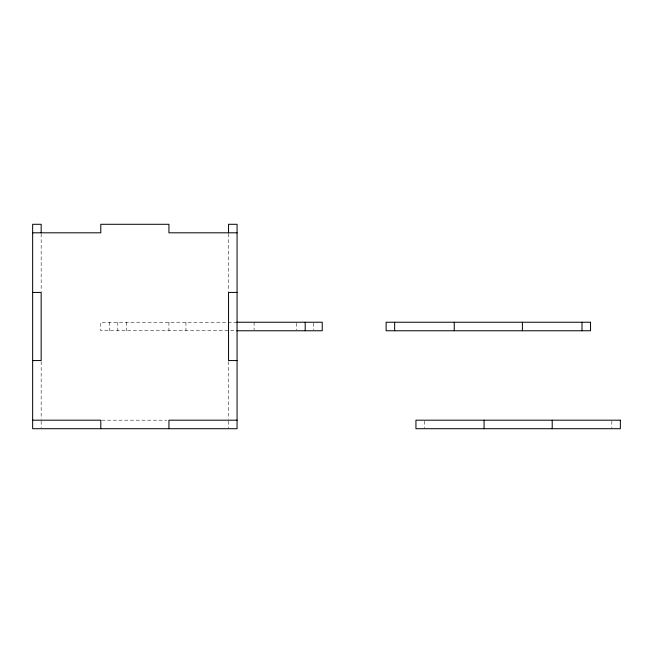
<?xml version="1.0" encoding="UTF-8"?>
<svg xmlns="http://www.w3.org/2000/svg" width="653" height="653" viewBox="0 0 653 653"><rect width="100%" height="100%" fill="white"/><g stroke="black" fill="none" stroke-linecap="round" stroke-linejoin="round"><path stroke-width="0.49" stroke-dasharray="3.27 2.45" d="M237.063 322.239L100.791 322.239L100.791 330.761L236.051 330.761M101.803 420.189L166.89 420.189M611.837 421.136L611.837 427.764M424.45 421.136L424.45 427.764M313.726 323.186L313.726 329.814M296.691 323.186L296.691 329.814M254.099 322.239L254.099 329.814M228.55 233.823L228.55 291.418M228.55 361.582L228.55 419.177M228.55 421.136L228.55 427.764M185.966 322.239L185.966 330.761M168.931 322.239L168.931 330.761M126.339 322.239L126.339 330.761M117.826 322.239L117.826 330.761M109.304 322.239L109.304 330.761M41.163 233.823L41.163 291.418M41.163 361.582L41.163 419.177M41.163 421.136L41.163 427.764"/><path stroke-width="0.98" d="M32.65 232.811L100.791 232.811L100.791 224.289L168.931 224.289L168.931 232.811L237.063 232.811M32.65 292.43L41.163 292.43L41.163 360.57L32.65 360.57M237.063 292.43L228.55 292.43L228.55 360.57L237.063 360.57M236.81 322.239L322.239 322.239L322.239 330.761L236.81 330.761M32.65 420.189L100.791 420.189L100.791 428.711M237.063 420.189L168.931 420.189L168.931 428.711M582.019 322.239L582.019 330.761M552.209 420.189L552.209 428.711M522.4 322.239L522.4 330.761M484.069 420.189L484.069 428.711M454.259 322.239L454.259 330.761M394.641 322.239L394.641 330.761M305.204 322.239L305.204 330.761M228.55 232.811L228.55 224.289L237.063 224.289L237.063 428.711L32.65 428.711L32.65 224.289L41.163 224.289L41.163 232.811M590.541 322.239L386.119 322.239L386.119 330.761L590.541 330.761L590.541 322.239M620.35 420.189L415.937 420.189L415.937 428.711L620.35 428.711L620.35 420.189"/></g></svg>
